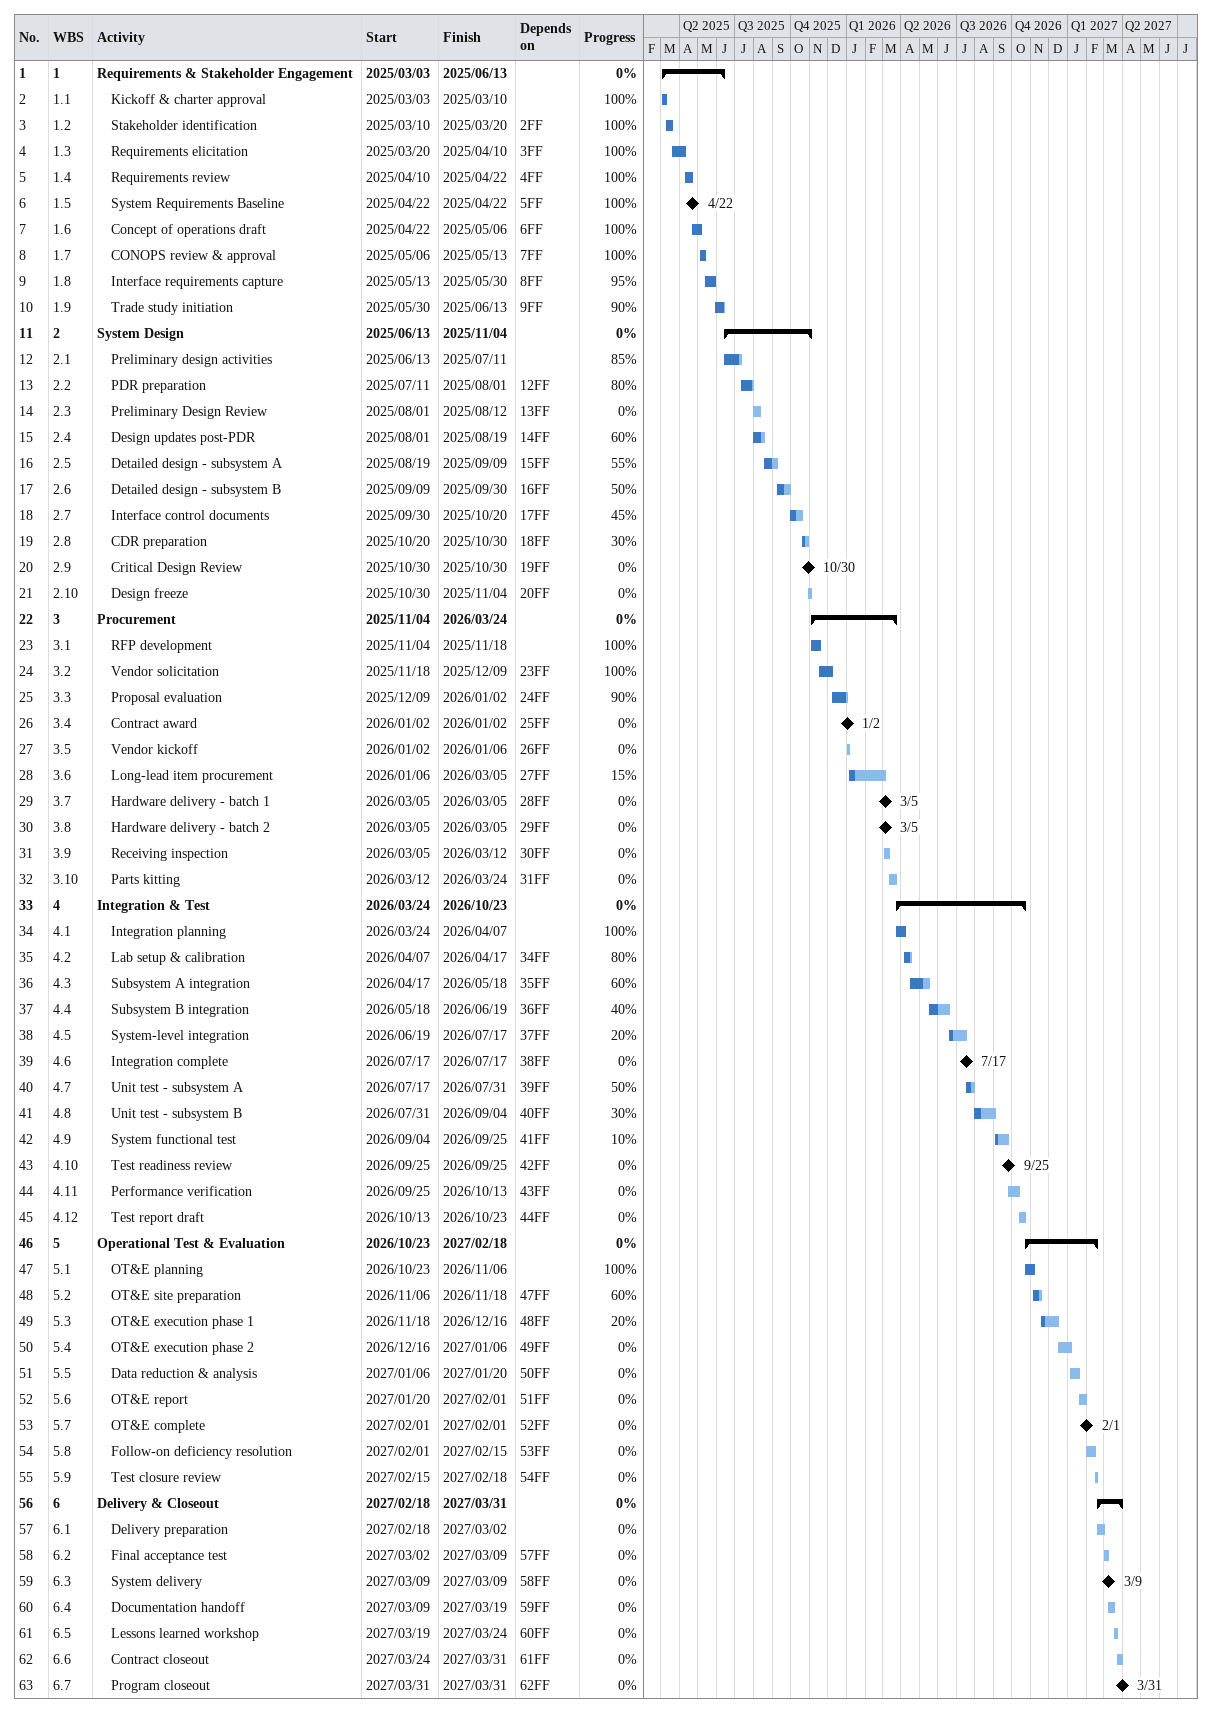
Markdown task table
| ID | WBS | Task | Start | Finish | Predecessors | % complete |
|---|---|---|---|---|---|---|
| 1 | 1 | **Requirements & Stakeholder Engagement** | 2025-03-03 | 2025-06-13 |  | 0 |
| 2 | 1.1 | Kickoff & charter approval | 2025-03-03 | 2025-03-10 |  | 100 |
| 3 | 1.2 | Stakeholder identification | 2025-03-10 | 2025-03-20 | 2FF | 100 |
| 4 | 1.3 | Requirements elicitation | 2025-03-20 | 2025-04-10 | 3FF | 100 |
| 5 | 1.4 | Requirements review | 2025-04-10 | 2025-04-22 | 4FF | 100 |
| 6 | 1.5 | System Requirements Baseline (milestone) | 2025-04-22 | 2025-04-22 | 5FF | 100 |
| 7 | 1.6 | Concept of operations draft | 2025-04-22 | 2025-05-06 | 6FF | 100 |
| 8 | 1.7 | CONOPS review & approval | 2025-05-06 | 2025-05-13 | 7FF | 100 |
| 9 | 1.8 | Interface requirements capture | 2025-05-13 | 2025-05-30 | 8FF | 95 |
| 10 | 1.9 | Trade study initiation | 2025-05-30 | 2025-06-13 | 9FF | 90 |
| 11 | 2 | **System Design** | 2025-06-13 | 2025-11-04 |  | 0 |
| 12 | 2.1 | Preliminary design activities | 2025-06-13 | 2025-07-11 |  | 85 |
| 13 | 2.2 | PDR preparation | 2025-07-11 | 2025-08-01 | 12FF | 80 |
| 14 | 2.3 | Preliminary Design Review | 2025-08-01 | 2025-08-12 | 13FF | 0 |
| 15 | 2.4 | Design updates post-PDR | 2025-08-01 | 2025-08-19 | 14FF | 60 |
| 16 | 2.5 | Detailed design - subsystem A | 2025-08-19 | 2025-09-09 | 15FF | 55 |
| 17 | 2.6 | Detailed design - subsystem B | 2025-09-09 | 2025-09-30 | 16FF | 50 |
| 18 | 2.7 | Interface control documents | 2025-09-30 | 2025-10-20 | 17FF | 45 |
| 19 | 2.8 | CDR preparation | 2025-10-20 | 2025-10-30 | 18FF | 30 |
| 20 | 2.9 | Critical Design Review (milestone) | 2025-10-30 | 2025-10-30 | 19FF | 0 |
| 21 | 2.10 | Design freeze | 2025-10-30 | 2025-11-04 | 20FF | 0 |
| 22 | 3 | **Procurement** | 2025-11-04 | 2026-03-24 |  | 0 |
| 23 | 3.1 | RFP development | 2025-11-04 | 2025-11-18 |  | 100 |
| 24 | 3.2 | Vendor solicitation | 2025-11-18 | 2025-12-09 | 23FF | 100 |
| 25 | 3.3 | Proposal evaluation | 2025-12-09 | 2026-01-02 | 24FF | 90 |
| 26 | 3.4 | Contract award (milestone) | 2026-01-02 | 2026-01-02 | 25FF | 0 |
| 27 | 3.5 | Vendor kickoff | 2026-01-02 | 2026-01-06 | 26FF | 0 |
| 28 | 3.6 | Long-lead item procurement | 2026-01-06 | 2026-03-05 | 27FF | 15 |
| 29 | 3.7 | Hardware delivery - batch 1 (milestone) | 2026-03-05 | 2026-03-05 | 28FF | 0 |
| 30 | 3.8 | Hardware delivery - batch 2 (milestone) | 2026-03-05 | 2026-03-05 | 29FF | 0 |
| 31 | 3.9 | Receiving inspection | 2026-03-05 | 2026-03-12 | 30FF | 0 |
| 32 | 3.10 | Parts kitting | 2026-03-12 | 2026-03-24 | 31FF | 0 |
| 33 | 4 | **Integration & Test** | 2026-03-24 | 2026-10-23 |  | 0 |
| 34 | 4.1 | Integration planning | 2026-03-24 | 2026-04-07 |  | 100 |
| 35 | 4.2 | Lab setup & calibration | 2026-04-07 | 2026-04-17 | 34FF | 80 |
| 36 | 4.3 | Subsystem A integration | 2026-04-17 | 2026-05-18 | 35FF | 60 |
| 37 | 4.4 | Subsystem B integration | 2026-05-18 | 2026-06-19 | 36FF | 40 |
| 38 | 4.5 | System-level integration | 2026-06-19 | 2026-07-17 | 37FF | 20 |
| 39 | 4.6 | Integration complete (milestone) | 2026-07-17 | 2026-07-17 | 38FF | 0 |
| 40 | 4.7 | Unit test - subsystem A | 2026-07-17 | 2026-07-31 | 39FF | 50 |
| 41 | 4.8 | Unit test - subsystem B | 2026-07-31 | 2026-09-04 | 40FF | 30 |
| 42 | 4.9 | System functional test | 2026-09-04 | 2026-09-25 | 41FF | 10 |
| 43 | 4.10 | Test readiness review (milestone) | 2026-09-25 | 2026-09-25 | 42FF | 0 |
| 44 | 4.11 | Performance verification | 2026-09-25 | 2026-10-13 | 43FF | 0 |
| 45 | 4.12 | Test report draft | 2026-10-13 | 2026-10-23 | 44FF | 0 |
| 46 | 5 | **Operational Test & Evaluation** | 2026-10-23 | 2027-02-18 |  | 0 |
| 47 | 5.1 | OT&E planning | 2026-10-23 | 2026-11-06 |  | 100 |
| 48 | 5.2 | OT&E site preparation | 2026-11-06 | 2026-11-18 | 47FF | 60 |
| 49 | 5.3 | OT&E execution phase 1 | 2026-11-18 | 2026-12-16 | 48FF | 20 |
| 50 | 5.4 | OT&E execution phase 2 | 2026-12-16 | 2027-01-06 | 49FF | 0 |
| 51 | 5.5 | Data reduction & analysis | 2027-01-06 | 2027-01-20 | 50FF | 0 |
| 52 | 5.6 | OT&E report | 2027-01-20 | 2027-02-01 | 51FF | 0 |
| 53 | 5.7 | OT&E complete (milestone) | 2027-02-01 | 2027-02-01 | 52FF | 0 |
| 54 | 5.8 | Follow-on deficiency resolution | 2027-02-01 | 2027-02-15 | 53FF | 0 |
| 55 | 5.9 | Test closure review | 2027-02-15 | 2027-02-18 | 54FF | 0 |
| 56 | 6 | **Delivery & Closeout** | 2027-02-18 | 2027-03-31 |  | 0 |
| 57 | 6.1 | Delivery preparation | 2027-02-18 | 2027-03-02 |  | 0 |
| 58 | 6.2 | Final acceptance test | 2027-03-02 | 2027-03-09 | 57FF | 0 |
| 59 | 6.3 | System delivery (milestone) | 2027-03-09 | 2027-03-09 | 58FF | 0 |
| 60 | 6.4 | Documentation handoff | 2027-03-09 | 2027-03-19 | 59FF | 0 |
| 61 | 6.5 | Lessons learned workshop | 2027-03-19 | 2027-03-24 | 60FF | 0 |
| 62 | 6.6 | Contract closeout | 2027-03-24 | 2027-03-31 | 61FF | 0 |
| 63 | 6.7 | Program closeout (milestone) | 2027-03-31 | 2027-03-31 | 62FF | 0 |
